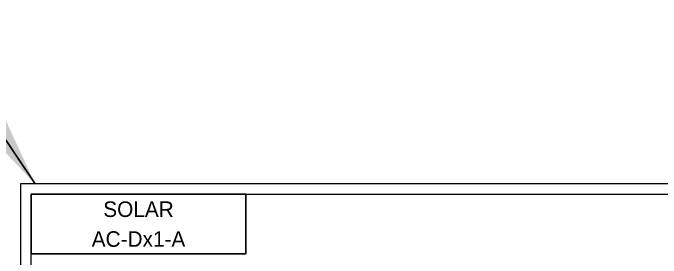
# Model space of a CAD drawing. Header units: millimetres. Extents: x 2437.6 to 2451.3, y 830.5 to 840.2.
# Drawn here: x 2439.483 to 2440.077, y 833.382 to 833.606 of the extents above; entities that cross this region are included whole.
import ezdxf
from ezdxf.enums import TextEntityAlignment as Align

# ---------------------------------------------------------------- set-up
doc = ezdxf.new("R2010")
doc.units = ezdxf.units.MM
doc.styles.add('cordia new', font='Cordia New.ttf', dxfattribs={"height": 0.25})
doc.styles.get("Standard").update_dxf_attribs({"font": 'arial.ttf'})
doc.dimstyles.new('ISO-25', dxfattribs={"dimtxt": 2.5, "dimasz": 2.5, "dimexe": 1.25, "dimexo": 0.625, "dimtad": 1, "dimtxsty": 'Standard', "dimcen": 2.5, "dimadec": 0, "dimazin": 0, "dimtfac": 1, "dimtmove": 0, "dimatfit": 3, "dimfxl": 1, "dimarcsym": 0})

# ---------------------------------------------------------------- blocks, each defined once
blk = doc.blocks.new('G$CF654F5B4')
blk.add_wipeout([(0, 1.4), (0.89918, 1.4), (0.89918, 0), (0, 0)])
at = {"color": 0}
for p, q in [((0.00958, 1.39042), (0.20632, 1.39042)), ((0.00958, 1.3631), (0.00958, 1.39042)), ((0.20632, 1.39042), (0.20632, 1.3631)), ((0.00958, 1.33577), (0.00958, 1.3631)), ((0.20632, 1.3631), (0.20632, 1.33577)), ((0.20632, 1.33577), (0.00958, 1.33577))]:
    blk.add_line(p, q, dxfattribs=at)
at = {"color": 1, "lineweight": 9}
blk.add_lwpolyline([(0.89918, 0), (0.89918, 1.4), (0, 1.4), (0, 0)], dxfattribs=at)
at = {"lineweight": 9}
blk.add_lwpolyline([(0.00958, 1.39042), (0.8896, 1.39042), (0.8896, 0.01053), (0.00958, 0.01053)], close=True, dxfattribs=at)
at = {"color": 0, "lineweight": 60, "style": 'cordia new'}
for s, p in [('SOLAR', (0.10795, 1.37676)), ('AC-Dx1-A', (0.10795, 1.34944))]:
    blk.add_text(s, height=0.014246, dxfattribs=at).set_placement(p, align=Align.MIDDLE)

msp = doc.modelspace()

# ---------------------------------------------------------------- wipeouts: each hides what was drawn before it
at = {"color": 3}
msp.add_wipeout([(2439.40106, 833.44972), (2439.40106, 833.39972), (2443.97606, 833.39972), (2443.97606, 833.44972)], dxfattribs=at)

# ---------------------------------------------------------------- next in the draw order: leaders
msp.add_leader([(2439.50329, 833.44972), (2439.39753, 833.6062), (2439.31089, 833.6062)], dimstyle='ISO-25', override={"dimgap": 0.625, "dimtad": 0, "dimclrd": 1})

# ---------------------------------------------------------------- next in the draw order: block references
msp.add_blockref('G$CF654F5B4', (2439.49014, 832.04972))

doc.saveas('drawing.dxf')
